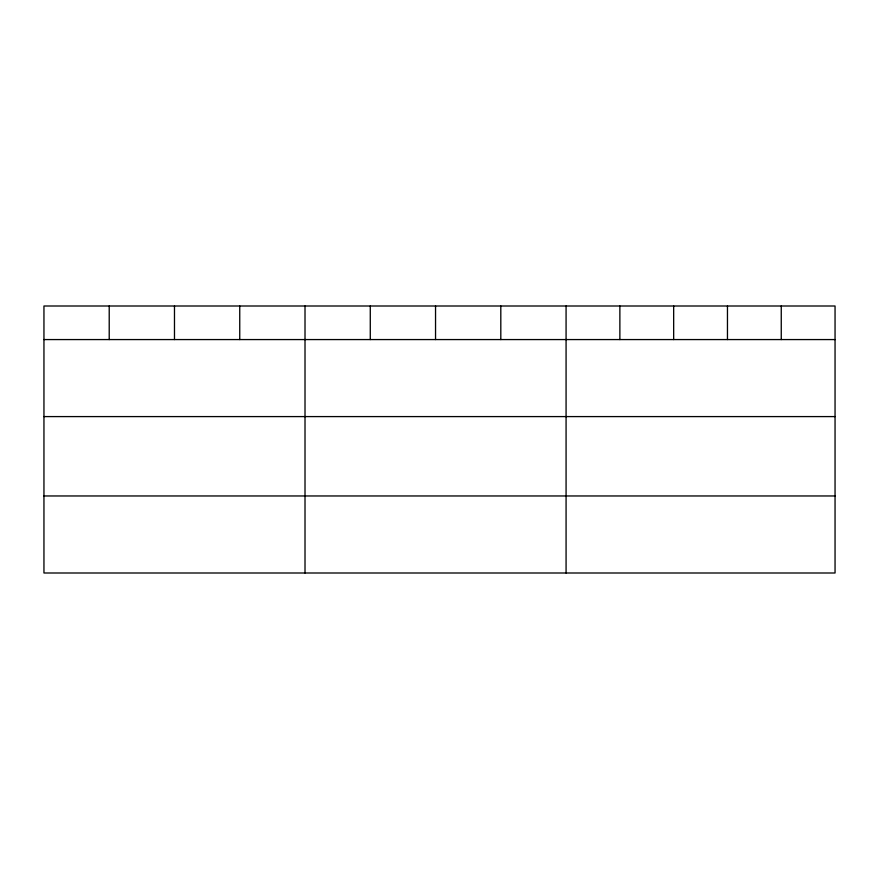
<?xml version="1.0" encoding="UTF-8"?>
<svg xmlns="http://www.w3.org/2000/svg" width="879" height="879" viewBox="0 0 879 879"><rect width="100%" height="100%" fill="white"/><g stroke="black" fill="none" stroke-linecap="round" stroke-linejoin="round"><path stroke-width="1.32" d="M835.05 339.569L835.05 572.998L43.95 572.998L43.95 306.002L835.05 306.002L835.05 339.569L43.95 339.569M43.95 416.591L835.05 416.591M43.95 495.965L835.05 495.965M781.255 306.002L781.255 339.569M727.46 306.002L727.46 339.569M673.666 306.002L673.666 339.569M619.871 306.002L619.871 339.569M566.076 306.002L566.076 572.998M500.81 306.002L500.81 339.569M435.544 306.002L435.544 339.569M370.279 306.002L370.279 339.569M305.013 306.002L305.013 572.998M239.747 306.002L239.747 339.569M174.481 306.002L174.481 339.569M109.216 306.002L109.216 339.569"/></g></svg>
